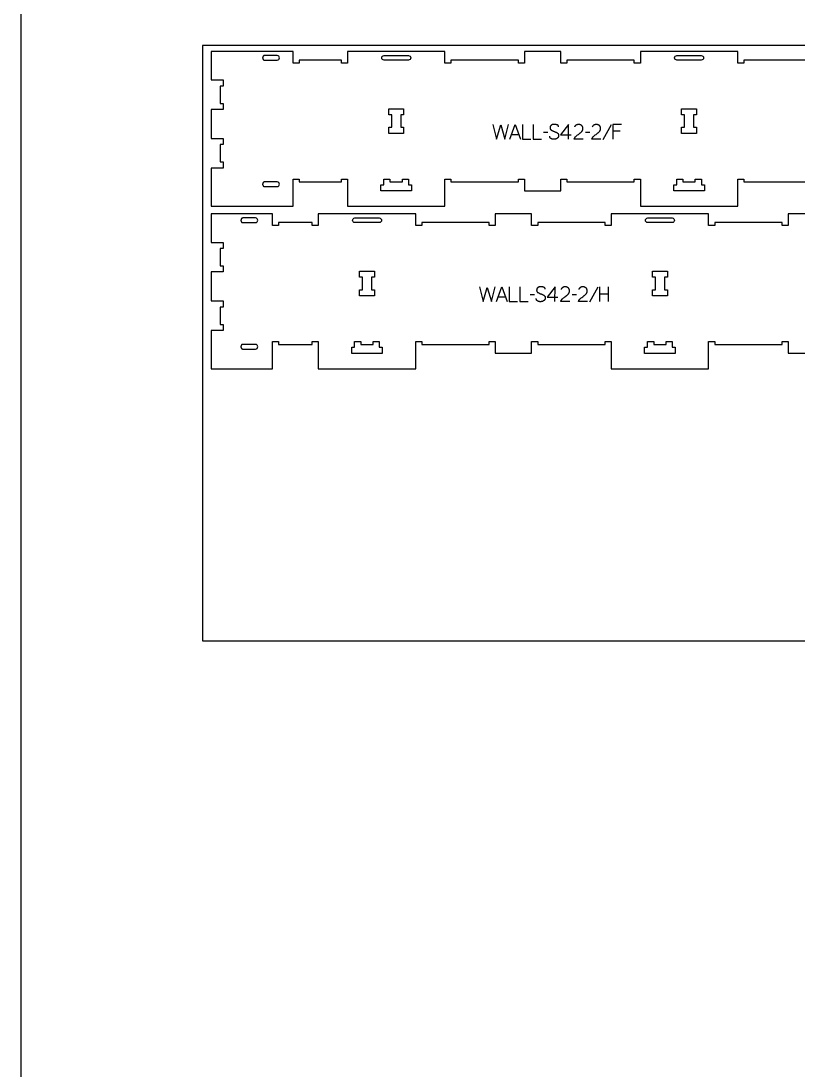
# Model space of a CAD drawing. Extents: x -17068 to -13885, y -19593 to -11999.
# Drawn here: x -17068 to -15477, y -17443 to -15293 of the extents above; entities that cross this region are included whole.
import ezdxf

# ---------------------------------------------------------------- set-up
doc = ezdxf.new("R2010")
doc.units = 0
for name, color, linetype in [('0_SHEET_SPRUCEPLY_2440X122', 1, 'CONTINUOUS'), ('1_ANYTOOL_1MMDEEP_LABELS_S', 2, 'CONTINUOUS'), ('3_ANYTOOL_CUTTHROUGH_INSID', 4, 'CONTINUOUS'), ('4_ANYTOOL_CUTTHROUGH_OUTSI', 5, 'CONTINUOUS'), ('DONOTCUT', 18, 'CONTINUOUS')]:
    doc.layers.add(name, color=color, linetype=linetype)

msp = doc.modelspace()

# ---------------------------------------------------------------- linework, layer by layer
at = {"layer": '0_SHEET_SPRUCEPLY_2440X122'}
msp.add_lwpolyline([(-16696.5, -15343.3), (-16696.5, -16563.3), (-14256.5, -16563.3), (-14256.5, -15343.3)], close=True, dxfattribs=at)
at = {"layer": '1_ANYTOOL_1MMDEEP_LABELS_S'}
for points in [[(-16101.7, -15505.4), (-16094, -15535.4), (-16085.5, -15506.3), (-16077, -15535.4), (-16069.5, -15505.4)], [(-16067, -15535.4), (-16056.1, -15505.4), (-16045, -15535.4)], [(-16040.7, -15505.4), (-16040.7, -15535.4), (-16023.6, -15535.4)], [(-16018.9, -15505.4), (-16018.9, -15535.4), (-16001.8, -15535.4)], [(-15966.9, -15510), (-15966.9, -15509.8), (-15966.9, -15509.7), (-15967, -15509.6), (-15967, -15509.6), (-15967, -15509.5), (-15967, -15509.4), (-15967, -15509.3), (-15967, -15509.2), (-15967, -15509.1), (-15967, -15509), (-15967.1, -15509), (-15967.1, -15508.9), (-15967.1, -15508.8), (-15967.1, -15508.7), (-15967.1, -15508.6), (-15967.2, -15508.6), (-15967.2, -15508.5), (-15967.2, -15508.4), (-15967.3, -15508.3), (-15967.3, -15508.2), (-15967.3, -15508.2), (-15967.4, -15508.1), (-15967.4, -15508), (-15967.4, -15508), (-15967.5, -15507.9), (-15967.5, -15507.8), (-15967.6, -15507.8), (-15967.6, -15507.7), (-15967.7, -15507.6), (-15967.7, -15507.6), (-15967.8, -15507.5), (-15967.8, -15507.4), (-15967.9, -15507.4), (-15967.9, -15507.3), (-15968, -15507.3), (-15968, -15507.2), (-15968.1, -15507.1), (-15968.2, -15507.1), (-15968.2, -15507), (-15968.3, -15507), (-15968.3, -15506.9), (-15968.4, -15506.9), (-15968.5, -15506.8), (-15968.6, -15506.8), (-15968.6, -15506.7), (-15968.7, -15506.7), (-15968.8, -15506.6), (-15968.9, -15506.6), (-15968.9, -15506.5), (-15969, -15506.5), (-15969.1, -15506.5), (-15969.3, -15506.4), (-15969.4, -15506.3), (-15969.6, -15506.2), (-15969.8, -15506.2), (-15970, -15506.1), (-15970.2, -15506), (-15971, -15505.8), (-15971.8, -15505.6), (-15972.6, -15505.5), (-15973.4, -15505.3), (-15973.8, -15505.3), (-15974.1, -15505.2), (-15974.5, -15505.2), (-15974.9, -15505.2), (-15975.2, -15505.1), (-15975.6, -15505.1), (-15976, -15505.1), (-15976.3, -15505.1), (-15976.5, -15505.1), (-15976.7, -15505.1), (-15976.9, -15505.1), (-15977.1, -15505.1), (-15977.3, -15505.1), (-15977.5, -15505.2), (-15977.7, -15505.2), (-15977.8, -15505.2), (-15978, -15505.2), (-15978.2, -15505.3), (-15978.4, -15505.3), (-15978.6, -15505.3), (-15978.8, -15505.4), (-15978.9, -15505.4), (-15979.1, -15505.5), (-15979.3, -15505.5), (-15979.5, -15505.6), (-15979.6, -15505.7), (-15979.8, -15505.7), (-15980, -15505.8), (-15980.2, -15505.9), (-15980.3, -15506), (-15980.5, -15506), (-15980.7, -15506.1), (-15980.8, -15506.2), (-15981, -15506.3), (-15981.1, -15506.4), (-15981.3, -15506.5), (-15981.5, -15506.6), (-15981.6, -15506.7), (-15981.8, -15506.8), (-15981.9, -15506.9), (-15982.1, -15507), (-15982.2, -15507.1), (-15982.4, -15507.3), (-15982.5, -15507.4), (-15982.7, -15507.5), (-15982.8, -15507.7), (-15982.9, -15507.8), (-15983, -15507.9), (-15983.1, -15508.1), (-15983.2, -15508.2), (-15983.4, -15508.4), (-15983.5, -15508.5), (-15983.5, -15508.7), (-15983.6, -15508.8), (-15983.7, -15509), (-15983.8, -15509.1), (-15983.9, -15509.3), (-15983.9, -15509.5), (-15984, -15509.6), (-15984.1, -15509.8), (-15984.1, -15510), (-15984.2, -15510.2), (-15984.2, -15510.3), (-15984.3, -15510.5), (-15984.3, -15510.7), (-15984.3, -15510.9), (-15984.4, -15511.1), (-15984.4, -15511.3), (-15984.4, -15511.5), (-15984.4, -15511.7), (-15984.4, -15511.9), (-15984.4, -15512.1), (-15984.4, -15512.3), (-15984.4, -15512.5), (-15984.4, -15512.8), (-15984.4, -15513), (-15984.4, -15513.2), (-15984.3, -15513.4), (-15984.3, -15513.5), (-15984.2, -15513.7), (-15984.2, -15513.9), (-15984.1, -15514.1), (-15984.1, -15514.3), (-15984, -15514.5), (-15984, -15514.5), (-15984, -15514.6), (-15983.9, -15514.7), (-15983.9, -15514.8), (-15983.8, -15514.9), (-15983.8, -15515), (-15983.8, -15515), (-15983.7, -15515.1), (-15983.7, -15515.2), (-15983.6, -15515.3), (-15983.6, -15515.4), (-15983.5, -15515.4), (-15983.5, -15515.5), (-15983.4, -15515.6), (-15983.4, -15515.7), (-15983.3, -15515.7), (-15983.3, -15515.8), (-15983.2, -15515.9), (-15983.1, -15515.9), (-15983.1, -15516), (-15983, -15516.1), (-15983, -15516.1), (-15982.9, -15516.2), (-15982.8, -15516.3), (-15982.7, -15516.4), (-15982.6, -15516.5), (-15982.4, -15516.6), (-15982.3, -15516.8), (-15982.1, -15516.9), (-15981.9, -15517), (-15981.8, -15517.1), (-15981.6, -15517.2), (-15980.9, -15517.6), (-15980.1, -15517.9), (-15979.4, -15518.3), (-15978.6, -15518.7), (-15977.9, -15519), (-15977.1, -15519.4), (-15976.3, -15519.7), (-15975.4, -15520), (-15974.6, -15520.3), (-15973.8, -15520.6), (-15973, -15521), (-15972.2, -15521.3), (-15971.5, -15521.7), (-15970.8, -15522.1), (-15970.1, -15522.5), (-15969.4, -15522.9), (-15969.2, -15523), (-15969.1, -15523.1), (-15968.9, -15523.3), (-15968.8, -15523.3), (-15968.8, -15523.4), (-15968.7, -15523.4), (-15968.6, -15523.5), (-15968.5, -15523.6), (-15968.5, -15523.6), (-15968.4, -15523.7), (-15968.3, -15523.8), (-15968.3, -15523.8), (-15968.2, -15523.9), (-15968.2, -15524), (-15968.1, -15524), (-15968, -15524.1), (-15968, -15524.2), (-15967.9, -15524.3), (-15967.9, -15524.3), (-15967.8, -15524.4), (-15967.8, -15524.5), (-15967.7, -15524.6), (-15967.7, -15524.6), (-15967.6, -15524.7), (-15967.6, -15524.8), (-15967.5, -15524.9), (-15967.5, -15525), (-15967.5, -15525.1), (-15967.4, -15525.1), (-15967.4, -15525.2), (-15967.4, -15525.3), (-15967.3, -15525.4), (-15967.3, -15525.5), (-15967.3, -15525.6), (-15967.2, -15525.7), (-15967.2, -15525.8), (-15967.2, -15525.9), (-15967.1, -15526), (-15967.1, -15526.2), (-15967, -15526.4), (-15967, -15526.6), (-15967, -15526.8), (-15967, -15527), (-15967, -15527.2), (-15967, -15527.5), (-15967, -15527.7), (-15967, -15527.9), (-15967, -15528.1), (-15967, -15528.4), (-15967, -15528.6), (-15967, -15528.8), (-15967.1, -15529), (-15967.1, -15529.3), (-15967.1, -15529.5), (-15967.2, -15529.7), (-15967.2, -15529.9), (-15967.3, -15530.1), (-15967.4, -15530.3), (-15967.4, -15530.5), (-15967.5, -15530.7), (-15967.6, -15530.9), (-15967.6, -15531.1), (-15967.7, -15531.3), (-15967.8, -15531.4), (-15967.9, -15531.6), (-15968, -15531.8), (-15968.1, -15532), (-15968.2, -15532.1), (-15968.4, -15532.3), (-15968.5, -15532.4), (-15968.6, -15532.6), (-15968.7, -15532.7), (-15968.9, -15532.9), (-15969, -15533), (-15969.2, -15533.2), (-15969.3, -15533.3), (-15969.5, -15533.4), (-15969.6, -15533.6), (-15969.8, -15533.7), (-15970, -15533.8), (-15970.2, -15533.9), (-15970.5, -15534.1), (-15970.9, -15534.3), (-15971.2, -15534.5), (-15971.6, -15534.7), (-15972, -15534.9), (-15972.4, -15535), (-15972.6, -15535.1), (-15972.8, -15535.2), (-15972.9, -15535.2), (-15973.1, -15535.3), (-15973.3, -15535.3), (-15973.5, -15535.4), (-15973.7, -15535.4), (-15973.9, -15535.5), (-15974.1, -15535.5), (-15974.3, -15535.6), (-15974.5, -15535.6), (-15974.7, -15535.6), (-15974.9, -15535.7), (-15975.1, -15535.7), (-15975.5, -15535.7), (-15975.9, -15535.8), (-15976.3, -15535.8), (-15976.8, -15535.8), (-15977.2, -15535.8), (-15977.6, -15535.7), (-15978, -15535.7), (-15978.4, -15535.6), (-15978.8, -15535.6), (-15979.1, -15535.5), (-15979.5, -15535.4), (-15979.9, -15535.3), (-15980.3, -15535.2), (-15980.6, -15535.1), (-15981, -15534.9), (-15981.4, -15534.8), (-15981.7, -15534.6), (-15982.1, -15534.4), (-15982.4, -15534.2), (-15982.6, -15534.1), (-15982.7, -15534), (-15982.9, -15533.9), (-15983.1, -15533.8), (-15983.2, -15533.7), (-15983.3, -15533.6), (-15983.5, -15533.5), (-15983.6, -15533.3), (-15983.7, -15533.2), (-15983.9, -15533.1), (-15984, -15533), (-15984.1, -15532.8), (-15984.1, -15532.8), (-15984.2, -15532.7), (-15984.2, -15532.6), (-15984.3, -15532.6), (-15984.3, -15532.5), (-15984.4, -15532.4), (-15984.4, -15532.3), (-15984.5, -15532.3), (-15984.5, -15532.2), (-15984.5, -15532.1), (-15984.6, -15532.1), (-15984.6, -15532), (-15984.7, -15531.9), (-15984.7, -15531.8), (-15984.7, -15531.7), (-15984.8, -15531.7), (-15984.8, -15531.6), (-15984.8, -15531.5), (-15984.9, -15531.4), (-15984.9, -15531.3), (-15984.9, -15531.2), (-15985, -15531), (-15985, -15530.8), (-15985.1, -15530.7), (-15985.1, -15530.5), (-15985.1, -15530.3), (-15985.1, -15530.1), (-15985.1, -15529.9), (-15985.1, -15529.8), (-15985.2, -15529.6)], [(-15946.9, -15535.4), (-15946.9, -15505.4), (-15962.9, -15526.8)], [(-15916.7, -15535.4), (-15935, -15535.3), (-15934.9, -15534.9), (-15934.8, -15534.7), (-15934.7, -15534.4), (-15934.6, -15534.2), (-15934.5, -15534), (-15934.4, -15533.8), (-15934.3, -15533.6), (-15934.2, -15533.4), (-15934.1, -15533.2), (-15934, -15533), (-15933.9, -15532.8), (-15933.8, -15532.6), (-15933.7, -15532.4), (-15933.6, -15532.2), (-15933.4, -15532), (-15933.3, -15531.8), (-15933.2, -15531.6), (-15933, -15531.4), (-15932.9, -15531.2), (-15932.8, -15531), (-15932.6, -15530.9), (-15932.5, -15530.7), (-15932.3, -15530.5), (-15932.2, -15530.3), (-15932, -15530.2), (-15931.8, -15530), (-15931.7, -15529.8), (-15931.5, -15529.7), (-15931.3, -15529.5), (-15931, -15529.2), (-15929.5, -15528), (-15928, -15526.8), (-15926.5, -15525.6), (-15925, -15524.5), (-15924.2, -15523.9), (-15923.5, -15523.4), (-15922.8, -15522.8), (-15922.1, -15522.2), (-15921.4, -15521.6), (-15920.8, -15521), (-15920.1, -15520.4), (-15919.5, -15519.8), (-15919.4, -15519.6), (-15919.3, -15519.5), (-15919.1, -15519.3), (-15919, -15519.2), (-15918.9, -15519), (-15918.7, -15518.8), (-15918.6, -15518.6), (-15918.5, -15518.5), (-15918.4, -15518.3), (-15918.3, -15518.1), (-15918.2, -15517.9), (-15918.1, -15517.8), (-15918, -15517.6), (-15917.9, -15517.4), (-15917.8, -15517.2), (-15917.8, -15517), (-15917.7, -15516.8), (-15917.6, -15516.6), (-15917.6, -15516.4), (-15917.5, -15516.2), (-15917.5, -15516), (-15917.4, -15515.8), (-15917.4, -15515.6), (-15917.3, -15515.4), (-15917.3, -15515.2), (-15917.3, -15515), (-15917.2, -15514.8), (-15917.2, -15514.6), (-15917.2, -15514.3), (-15917.2, -15514.1), (-15917.2, -15513.9), (-15917.2, -15513.7), (-15917.2, -15513.4), (-15917.2, -15513.2), (-15917.2, -15512.9), (-15917.2, -15512.7), (-15917.2, -15512.5), (-15917.3, -15512.2), (-15917.3, -15512), (-15917.3, -15511.8), (-15917.4, -15511.5), (-15917.4, -15511.3), (-15917.5, -15511.1), (-15917.5, -15510.9), (-15917.6, -15510.7), (-15917.7, -15510.5), (-15917.7, -15510.3), (-15917.8, -15510.1), (-15917.9, -15509.9), (-15918, -15509.7), (-15918.1, -15509.6), (-15918.2, -15509.4), (-15918.3, -15509.2), (-15918.4, -15509), (-15918.5, -15508.9), (-15918.6, -15508.7), (-15918.7, -15508.5), (-15918.8, -15508.4), (-15919, -15508.2), (-15919.1, -15508.1), (-15919.3, -15507.9), (-15919.4, -15507.8), (-15919.6, -15507.7), (-15919.7, -15507.5), (-15919.9, -15507.4), (-15920, -15507.3), (-15920.2, -15507.2), (-15920.4, -15507), (-15920.5, -15506.9), (-15920.7, -15506.8), (-15920.9, -15506.7), (-15921.1, -15506.6), (-15921.2, -15506.5), (-15921.4, -15506.4), (-15921.6, -15506.3), (-15921.8, -15506.3), (-15922, -15506.2), (-15922.2, -15506.1), (-15922.4, -15506), (-15922.6, -15506), (-15922.8, -15505.9), (-15923, -15505.8), (-15923.2, -15505.8), (-15923.4, -15505.7), (-15923.6, -15505.7), (-15923.8, -15505.6), (-15924, -15505.6), (-15924.2, -15505.6), (-15924.5, -15505.5), (-15924.7, -15505.5), (-15924.9, -15505.5), (-15925.2, -15505.5), (-15925.4, -15505.5), (-15925.6, -15505.4), (-15926.1, -15505.4), (-15926.5, -15505.4), (-15926.8, -15505.5), (-15927.2, -15505.5), (-15927.5, -15505.5), (-15927.9, -15505.6), (-15928.2, -15505.6), (-15928.5, -15505.7), (-15928.8, -15505.8), (-15929.2, -15505.8), (-15929.3, -15505.9), (-15929.5, -15505.9), (-15929.6, -15506), (-15929.8, -15506), (-15929.9, -15506.1), (-15930.1, -15506.2), (-15930.2, -15506.2), (-15930.3, -15506.3), (-15930.5, -15506.3), (-15930.6, -15506.4), (-15930.8, -15506.5), (-15930.9, -15506.6), (-15931, -15506.6), (-15931.2, -15506.7), (-15931.3, -15506.8), (-15931.4, -15506.9), (-15931.6, -15507), (-15931.7, -15507), (-15931.8, -15507.1), (-15931.9, -15507.2), (-15932.1, -15507.3), (-15932.2, -15507.4), (-15932.3, -15507.5), (-15932.4, -15507.6), (-15932.5, -15507.7), (-15932.6, -15507.8), (-15932.8, -15508), (-15932.9, -15508.1), (-15933, -15508.2), (-15933.1, -15508.3), (-15933.2, -15508.4), (-15933.3, -15508.5), (-15933.5, -15508.8), (-15933.7, -15509.1), (-15933.9, -15509.3), (-15934.1, -15509.6), (-15934.2, -15509.9), (-15934.4, -15510.2), (-15934.6, -15510.5)], [(-15880.4, -15535.4), (-15898.7, -15535.3), (-15898.6, -15534.9), (-15898.5, -15534.7), (-15898.4, -15534.4), (-15898.3, -15534.2), (-15898.2, -15534), (-15898.1, -15533.8), (-15898, -15533.6), (-15897.9, -15533.4), (-15897.8, -15533.2), (-15897.7, -15533), (-15897.6, -15532.8), (-15897.5, -15532.6), (-15897.4, -15532.4), (-15897.3, -15532.2), (-15897.1, -15532), (-15897, -15531.8), (-15896.9, -15531.6), (-15896.7, -15531.4), (-15896.6, -15531.2), (-15896.5, -15531), (-15896.3, -15530.9), (-15896.2, -15530.7), (-15896, -15530.5), (-15895.9, -15530.3), (-15895.7, -15530.2), (-15895.5, -15530), (-15895.4, -15529.8), (-15895.2, -15529.7), (-15895, -15529.5), (-15894.7, -15529.2), (-15893.2, -15528), (-15891.7, -15526.8), (-15890.2, -15525.6), (-15888.7, -15524.5), (-15887.9, -15523.9), (-15887.2, -15523.4), (-15886.5, -15522.8), (-15885.8, -15522.2), (-15885.1, -15521.6), (-15884.5, -15521), (-15883.8, -15520.4), (-15883.2, -15519.8), (-15883.1, -15519.6), (-15883, -15519.5), (-15882.8, -15519.3), (-15882.7, -15519.2), (-15882.6, -15519), (-15882.4, -15518.8), (-15882.3, -15518.6), (-15882.2, -15518.5), (-15882.1, -15518.3), (-15882, -15518.1), (-15881.9, -15517.9), (-15881.8, -15517.8), (-15881.7, -15517.6), (-15881.6, -15517.4), (-15881.5, -15517.2), (-15881.5, -15517), (-15881.4, -15516.8), (-15881.3, -15516.6), (-15881.3, -15516.4), (-15881.2, -15516.2), (-15881.2, -15516), (-15881.1, -15515.8), (-15881.1, -15515.6), (-15881, -15515.4), (-15881, -15515.2), (-15881, -15515), (-15880.9, -15514.8), (-15880.9, -15514.6), (-15880.9, -15514.3), (-15880.9, -15514.1), (-15880.9, -15513.9), (-15880.9, -15513.7), (-15880.9, -15513.4), (-15880.9, -15513.2), (-15880.9, -15512.9), (-15880.9, -15512.7), (-15880.9, -15512.5), (-15881, -15512.2), (-15881, -15512), (-15881, -15511.8), (-15881.1, -15511.5), (-15881.1, -15511.3), (-15881.2, -15511.1), (-15881.2, -15510.9), (-15881.3, -15510.7), (-15881.4, -15510.5), (-15881.4, -15510.3), (-15881.5, -15510.1), (-15881.6, -15509.9), (-15881.7, -15509.7), (-15881.8, -15509.6), (-15881.9, -15509.4), (-15882, -15509.2), (-15882.1, -15509), (-15882.2, -15508.9), (-15882.3, -15508.7), (-15882.4, -15508.5), (-15882.5, -15508.4), (-15882.7, -15508.2), (-15882.8, -15508.1), (-15883, -15507.9), (-15883.1, -15507.8), (-15883.3, -15507.7), (-15883.4, -15507.5), (-15883.6, -15507.4), (-15883.7, -15507.3), (-15883.9, -15507.2), (-15884.1, -15507), (-15884.2, -15506.9), (-15884.4, -15506.8), (-15884.6, -15506.7), (-15884.8, -15506.6), (-15884.9, -15506.5), (-15885.1, -15506.4), (-15885.3, -15506.3), (-15885.5, -15506.3), (-15885.7, -15506.2), (-15885.9, -15506.1), (-15886.1, -15506), (-15886.3, -15506), (-15886.5, -15505.9), (-15886.7, -15505.8), (-15886.9, -15505.8), (-15887.1, -15505.7), (-15887.3, -15505.7), (-15887.5, -15505.6), (-15887.7, -15505.6), (-15887.9, -15505.6), (-15888.2, -15505.5), (-15888.4, -15505.5), (-15888.6, -15505.5), (-15888.9, -15505.5), (-15889.1, -15505.5), (-15889.3, -15505.4), (-15889.8, -15505.4), (-15890.2, -15505.4), (-15890.5, -15505.5), (-15890.9, -15505.5), (-15891.2, -15505.5), (-15891.6, -15505.6), (-15891.9, -15505.6), (-15892.2, -15505.7), (-15892.5, -15505.8), (-15892.9, -15505.8), (-15893, -15505.9), (-15893.2, -15505.9), (-15893.3, -15506), (-15893.5, -15506), (-15893.6, -15506.1), (-15893.8, -15506.2), (-15893.9, -15506.2), (-15894, -15506.3), (-15894.2, -15506.3), (-15894.3, -15506.4), (-15894.5, -15506.5), (-15894.6, -15506.6), (-15894.7, -15506.6), (-15894.9, -15506.7), (-15895, -15506.8), (-15895.1, -15506.9), (-15895.3, -15507), (-15895.4, -15507), (-15895.5, -15507.1), (-15895.6, -15507.2), (-15895.8, -15507.3), (-15895.9, -15507.4), (-15896, -15507.5), (-15896.1, -15507.6), (-15896.2, -15507.7), (-15896.3, -15507.8), (-15896.5, -15508), (-15896.6, -15508.1), (-15896.7, -15508.2), (-15896.8, -15508.3), (-15896.9, -15508.4), (-15897, -15508.5), (-15897.2, -15508.8), (-15897.4, -15509.1), (-15897.6, -15509.3), (-15897.8, -15509.6), (-15897.9, -15509.9), (-15898.1, -15510.2), (-15898.3, -15510.5)], [(-15859.2, -15505.9), (-15876.4, -15536.7)], [(-15837.9, -15505.4), (-15855.6, -15505.4), (-15855.6, -15535.4)], [(-15841.1, -15519.4), (-15855.6, -15519.4)], [(-16063.5, -15525.9), (-16048.6, -15525.9)], [(-15989.2, -15521.5), (-15998, -15521.6)], [(-15962.9, -15526.8), (-15941.1, -15526.8)], [(-15903, -15521.5), (-15911.8, -15521.6)], [(-16129.1, -15838.2), (-16121.4, -15868.2), (-16113, -15839.1), (-16104.5, -15868.2), (-16097, -15838.2)], [(-16094.4, -15868.2), (-16083.5, -15838.2), (-16072.5, -15868.2)], [(-16068.2, -15838.2), (-16068.2, -15868.2), (-16051.1, -15868.2)], [(-16046.4, -15838.2), (-16046.4, -15868.2), (-16029.3, -15868.2)], [(-15994.4, -15842.8), (-15994.4, -15842.6), (-15994.4, -15842.5), (-15994.4, -15842.4), (-15994.4, -15842.3), (-15994.4, -15842.2), (-15994.4, -15842.1), (-15994.4, -15842.1), (-15994.5, -15842), (-15994.5, -15841.9), (-15994.5, -15841.8), (-15994.5, -15841.7), (-15994.5, -15841.6), (-15994.5, -15841.6), (-15994.6, -15841.5), (-15994.6, -15841.4), (-15994.6, -15841.3), (-15994.6, -15841.2), (-15994.7, -15841.2), (-15994.7, -15841.1), (-15994.7, -15841), (-15994.8, -15840.9), (-15994.8, -15840.9), (-15994.8, -15840.8), (-15994.9, -15840.7), (-15994.9, -15840.7), (-15995, -15840.6), (-15995, -15840.5), (-15995.1, -15840.5), (-15995.1, -15840.4), (-15995.2, -15840.3), (-15995.2, -15840.3), (-15995.3, -15840.2), (-15995.3, -15840.1), (-15995.4, -15840.1), (-15995.4, -15840), (-15995.5, -15840), (-15995.5, -15839.9), (-15995.6, -15839.9), (-15995.7, -15839.8), (-15995.7, -15839.7), (-15995.8, -15839.7), (-15995.9, -15839.6), (-15995.9, -15839.6), (-15996, -15839.5), (-15996.1, -15839.5), (-15996.2, -15839.4), (-15996.2, -15839.4), (-15996.3, -15839.4), (-15996.4, -15839.3), (-15996.5, -15839.3), (-15996.6, -15839.2), (-15996.7, -15839.1), (-15996.9, -15839.1), (-15997.1, -15839), (-15997.3, -15838.9), (-15997.5, -15838.9), (-15997.7, -15838.8), (-15998.5, -15838.6), (-15999.3, -15838.4), (-16000.1, -15838.2), (-16000.8, -15838.1), (-16001.2, -15838), (-16001.6, -15838), (-16002, -15837.9), (-16002.3, -15837.9), (-16002.7, -15837.9), (-16003.1, -15837.9), (-16003.4, -15837.9), (-16003.8, -15837.9), (-16004, -15837.9), (-16004.2, -15837.9), (-16004.4, -15837.9), (-16004.5, -15837.9), (-16004.7, -15837.9), (-16004.9, -15837.9), (-16005.1, -15837.9), (-16005.3, -15838), (-16005.5, -15838), (-16005.7, -15838), (-16005.8, -15838.1), (-16006, -15838.1), (-16006.2, -15838.2), (-16006.4, -15838.2), (-16006.6, -15838.3), (-16006.7, -15838.3), (-16006.9, -15838.4), (-16007.1, -15838.4), (-16007.3, -15838.5), (-16007.4, -15838.6), (-16007.6, -15838.6), (-16007.8, -15838.7), (-16007.9, -15838.8), (-16008.1, -15838.9), (-16008.3, -15839), (-16008.4, -15839.1), (-16008.6, -15839.2), (-16008.8, -15839.2), (-16008.9, -15839.3), (-16009.1, -15839.5), (-16009.2, -15839.6), (-16009.4, -15839.7), (-16009.5, -15839.8), (-16009.7, -15839.9), (-16009.8, -15840), (-16010, -15840.2), (-16010.1, -15840.3), (-16010.2, -15840.4), (-16010.4, -15840.5), (-16010.5, -15840.7), (-16010.6, -15840.8), (-16010.7, -15841), (-16010.8, -15841.1), (-16010.9, -15841.3), (-16011, -15841.4), (-16011.1, -15841.6), (-16011.2, -15841.7), (-16011.3, -15841.9), (-16011.3, -15842.1), (-16011.4, -15842.2), (-16011.5, -15842.4), (-16011.5, -15842.6), (-16011.6, -15842.7), (-16011.6, -15842.9), (-16011.7, -15843.1), (-16011.7, -15843.3), (-16011.8, -15843.5), (-16011.8, -15843.7), (-16011.8, -15843.9), (-16011.8, -15844.1), (-16011.9, -15844.3), (-16011.9, -15844.5), (-16011.9, -15844.7), (-16011.9, -15844.9), (-16011.9, -15845.1), (-16011.9, -15845.3), (-16011.8, -15845.5), (-16011.8, -15845.7), (-16011.8, -15845.9), (-16011.8, -15846.1), (-16011.7, -15846.3), (-16011.7, -15846.5), (-16011.7, -15846.7), (-16011.6, -15846.9), (-16011.5, -15847), (-16011.5, -15847.2), (-16011.4, -15847.3), (-16011.4, -15847.4), (-16011.4, -15847.5), (-16011.3, -15847.6), (-16011.3, -15847.6), (-16011.3, -15847.7), (-16011.2, -15847.8), (-16011.2, -15847.9), (-16011.1, -15848), (-16011.1, -15848), (-16011, -15848.1), (-16011, -15848.2), (-16010.9, -15848.3), (-16010.9, -15848.3), (-16010.8, -15848.4), (-16010.8, -15848.5), (-16010.7, -15848.6), (-16010.7, -15848.6), (-16010.6, -15848.7), (-16010.5, -15848.8), (-16010.5, -15848.8), (-16010.4, -15848.9), (-16010.3, -15849), (-16010.3, -15849), (-16010.1, -15849.2), (-16010, -15849.3), (-16009.9, -15849.4), (-16009.7, -15849.5), (-16009.6, -15849.6), (-16009.4, -15849.7), (-16009.2, -15849.8), (-16009, -15849.9), (-16008.3, -15850.3), (-16007.6, -15850.7), (-16006.9, -15851.1), (-16006.1, -15851.4), (-16005.3, -15851.8), (-16004.5, -15852.1), (-16003.7, -15852.4), (-16002.9, -15852.7), (-16002, -15853.1), (-16001.2, -15853.4), (-16000.5, -15853.7), (-15999.7, -15854.1), (-15998.9, -15854.5), (-15998.2, -15854.9), (-15997.5, -15855.3), (-15996.8, -15855.7), (-15996.7, -15855.8), (-15996.5, -15855.9), (-15996.4, -15856), (-15996.3, -15856.1), (-15996.2, -15856.1), (-15996.1, -15856.2), (-15996.1, -15856.3), (-15996, -15856.3), (-15995.9, -15856.4), (-15995.9, -15856.5), (-15995.8, -15856.5), (-15995.7, -15856.6), (-15995.7, -15856.7), (-15995.6, -15856.7), (-15995.5, -15856.8), (-15995.5, -15856.9), (-15995.4, -15857), (-15995.4, -15857), (-15995.3, -15857.1), (-15995.3, -15857.2), (-15995.2, -15857.3), (-15995.2, -15857.3), (-15995.1, -15857.4), (-15995.1, -15857.5), (-15995, -15857.6), (-15995, -15857.6), (-15995, -15857.7), (-15994.9, -15857.8), (-15994.9, -15857.9), (-15994.8, -15858), (-15994.8, -15858.1), (-15994.8, -15858.2), (-15994.7, -15858.2), (-15994.7, -15858.3), (-15994.7, -15858.4), (-15994.7, -15858.5), (-15994.6, -15858.6), (-15994.6, -15858.8), (-15994.5, -15859), (-15994.5, -15859.2), (-15994.5, -15859.4), (-15994.4, -15859.6), (-15994.4, -15859.8), (-15994.4, -15860), (-15994.4, -15860.2), (-15994.4, -15860.4), (-15994.4, -15860.7), (-15994.4, -15860.9), (-15994.4, -15861.1), (-15994.5, -15861.4), (-15994.5, -15861.6), (-15994.5, -15861.8), (-15994.5, -15862), (-15994.6, -15862.2), (-15994.6, -15862.5), (-15994.7, -15862.7), (-15994.7, -15862.9), (-15994.8, -15863.1), (-15994.9, -15863.3), (-15994.9, -15863.5), (-15995, -15863.7), (-15995.1, -15863.8), (-15995.2, -15864), (-15995.3, -15864.2), (-15995.4, -15864.4), (-15995.5, -15864.5), (-15995.6, -15864.7), (-15995.7, -15864.9), (-15995.8, -15865), (-15995.9, -15865.2), (-15996.1, -15865.4), (-15996.2, -15865.5), (-15996.3, -15865.6), (-15996.5, -15865.8), (-15996.6, -15865.9), (-15996.8, -15866.1), (-15996.9, -15866.2), (-15997.1, -15866.3), (-15997.3, -15866.4), (-15997.4, -15866.6), (-15997.6, -15866.7), (-15998, -15866.9), (-15998.3, -15867.1), (-15998.7, -15867.3), (-15999.1, -15867.5), (-15999.4, -15867.6), (-15999.8, -15867.8), (-16000, -15867.9), (-16000.2, -15867.9), (-16000.4, -15868), (-16000.6, -15868.1), (-16000.8, -15868.1), (-16001, -15868.2), (-16001.2, -15868.2), (-16001.4, -15868.3), (-16001.6, -15868.3), (-16001.8, -15868.3), (-16002, -15868.4), (-16002.2, -15868.4), (-16002.4, -15868.4), (-16002.6, -15868.5), (-16003, -15868.5), (-16003.4, -15868.5), (-16003.8, -15868.5), (-16004.2, -15868.5), (-16004.6, -15868.5), (-16005, -15868.5), (-16005.4, -15868.5), (-16005.8, -15868.4), (-16006.2, -15868.3), (-16006.6, -15868.3), (-16007, -15868.2), (-16007.3, -15868.1), (-16007.7, -15868), (-16008.1, -15867.8), (-16008.5, -15867.7), (-16008.8, -15867.5), (-16009.2, -15867.4), (-16009.5, -15867.2), (-16009.9, -15867), (-16010, -15866.9), (-16010.2, -15866.8), (-16010.4, -15866.7), (-16010.5, -15866.6), (-16010.7, -15866.5), (-16010.8, -15866.3), (-16010.9, -15866.2), (-16011.1, -15866.1), (-16011.2, -15866), (-16011.3, -15865.9), (-16011.4, -15865.7), (-16011.5, -15865.6), (-16011.6, -15865.5), (-16011.6, -15865.5), (-16011.7, -15865.4), (-16011.7, -15865.3), (-16011.8, -15865.3), (-16011.8, -15865.2), (-16011.9, -15865.1), (-16011.9, -15865), (-16012, -15865), (-16012, -15864.9), (-16012, -15864.8), (-16012.1, -15864.7), (-16012.1, -15864.7), (-16012.2, -15864.6), (-16012.2, -15864.5), (-16012.2, -15864.4), (-16012.2, -15864.3), (-16012.3, -15864.3), (-16012.3, -15864.2), (-16012.3, -15864.1), (-16012.4, -15863.9), (-16012.4, -15863.8), (-16012.5, -15863.6), (-16012.5, -15863.4), (-16012.5, -15863.3), (-16012.6, -15863.1), (-16012.6, -15862.9), (-16012.6, -15862.7), (-16012.6, -15862.5), (-16012.6, -15862.3)], [(-15974.4, -15868.2), (-15974.3, -15838.2), (-15990.4, -15859.5)], [(-15944.2, -15868.2), (-15962.5, -15868.1), (-15962.3, -15867.7), (-15962.2, -15867.4), (-15962.2, -15867.2), (-15962.1, -15867), (-15962, -15866.8), (-15961.9, -15866.6), (-15961.8, -15866.3), (-15961.7, -15866.1), (-15961.6, -15865.9), (-15961.5, -15865.7), (-15961.4, -15865.5), (-15961.3, -15865.3), (-15961.1, -15865.1), (-15961, -15864.9), (-15960.9, -15864.7), (-15960.8, -15864.5), (-15960.6, -15864.4), (-15960.5, -15864.2), (-15960.4, -15864), (-15960.2, -15863.8), (-15960.1, -15863.6), (-15959.9, -15863.4), (-15959.8, -15863.3), (-15959.6, -15863.1), (-15959.4, -15862.9), (-15959.3, -15862.8), (-15959.1, -15862.6), (-15958.9, -15862.4), (-15958.8, -15862.3), (-15958.4, -15862), (-15956.9, -15860.7), (-15955.4, -15859.6), (-15953.9, -15858.4), (-15952.4, -15857.3), (-15951.7, -15856.7), (-15950.9, -15856.1), (-15950.2, -15855.6), (-15949.5, -15855), (-15948.9, -15854.4), (-15948.2, -15853.8), (-15947.6, -15853.2), (-15947, -15852.6), (-15946.8, -15852.4), (-15946.7, -15852.2), (-15946.6, -15852.1), (-15946.4, -15851.9), (-15946.3, -15851.7), (-15946.2, -15851.6), (-15946.1, -15851.4), (-15946, -15851.2), (-15945.8, -15851.1), (-15945.7, -15850.9), (-15945.6, -15850.7), (-15945.6, -15850.5), (-15945.5, -15850.3), (-15945.4, -15850.2), (-15945.3, -15850), (-15945.2, -15849.8), (-15945.1, -15849.6), (-15945.1, -15849.4), (-15945, -15849.2), (-15945, -15849), (-15944.9, -15848.8), (-15944.9, -15848.6), (-15944.8, -15848.4), (-15944.8, -15848.2), (-15944.7, -15848), (-15944.7, -15847.8), (-15944.7, -15847.5), (-15944.7, -15847.3), (-15944.7, -15847.1), (-15944.6, -15846.9), (-15944.6, -15846.7), (-15944.6, -15846.4), (-15944.6, -15846.2), (-15944.6, -15845.9), (-15944.7, -15845.7), (-15944.7, -15845.4), (-15944.7, -15845.2), (-15944.7, -15845), (-15944.8, -15844.8), (-15944.8, -15844.5), (-15944.8, -15844.3), (-15944.9, -15844.1), (-15944.9, -15843.9), (-15945, -15843.7), (-15945, -15843.5), (-15945.1, -15843.3), (-15945.2, -15843.1), (-15945.3, -15842.9), (-15945.3, -15842.7), (-15945.4, -15842.5), (-15945.5, -15842.3), (-15945.6, -15842.1), (-15945.7, -15842), (-15945.8, -15841.8), (-15945.9, -15841.6), (-15946.1, -15841.5), (-15946.2, -15841.3), (-15946.3, -15841.2), (-15946.4, -15841), (-15946.6, -15840.9), (-15946.7, -15840.7), (-15946.9, -15840.6), (-15947, -15840.4), (-15947.2, -15840.3), (-15947.3, -15840.2), (-15947.5, -15840), (-15947.6, -15839.9), (-15947.8, -15839.8), (-15948, -15839.7), (-15948.2, -15839.6), (-15948.3, -15839.5), (-15948.5, -15839.4), (-15948.7, -15839.3), (-15948.9, -15839.2), (-15949.1, -15839.1), (-15949.2, -15839), (-15949.4, -15838.9), (-15949.6, -15838.9), (-15949.8, -15838.8), (-15950, -15838.7), (-15950.2, -15838.7), (-15950.4, -15838.6), (-15950.6, -15838.5), (-15950.8, -15838.5), (-15951.1, -15838.4), (-15951.3, -15838.4), (-15951.5, -15838.4), (-15951.7, -15838.3), (-15951.9, -15838.3), (-15952.1, -15838.3), (-15952.4, -15838.2), (-15952.6, -15838.2), (-15952.8, -15838.2), (-15953.1, -15838.2), (-15953.5, -15838.2), (-15953.9, -15838.2), (-15954.3, -15838.2), (-15954.6, -15838.2), (-15955, -15838.3), (-15955.3, -15838.3), (-15955.6, -15838.4), (-15956, -15838.4), (-15956.3, -15838.5), (-15956.6, -15838.6), (-15956.8, -15838.6), (-15956.9, -15838.7), (-15957.1, -15838.7), (-15957.2, -15838.8), (-15957.4, -15838.9), (-15957.5, -15838.9), (-15957.7, -15839), (-15957.8, -15839), (-15957.9, -15839.1), (-15958.1, -15839.2), (-15958.2, -15839.2), (-15958.4, -15839.3), (-15958.5, -15839.4), (-15958.6, -15839.5), (-15958.8, -15839.6), (-15958.9, -15839.6), (-15959, -15839.7), (-15959.1, -15839.8), (-15959.3, -15839.9), (-15959.4, -15840), (-15959.5, -15840.1), (-15959.6, -15840.2), (-15959.8, -15840.3), (-15959.9, -15840.4), (-15960, -15840.5), (-15960.1, -15840.6), (-15960.2, -15840.7), (-15960.3, -15840.8), (-15960.4, -15840.9), (-15960.5, -15841.1), (-15960.6, -15841.2), (-15960.7, -15841.3), (-15960.9, -15841.6), (-15961.1, -15841.8), (-15961.3, -15842.1), (-15961.5, -15842.4), (-15961.7, -15842.7), (-15961.9, -15843), (-15962, -15843.3)], [(-15907.9, -15868.2), (-15926.2, -15868.1), (-15926, -15867.7), (-15925.9, -15867.4), (-15925.9, -15867.2), (-15925.8, -15867), (-15925.7, -15866.8), (-15925.6, -15866.6), (-15925.5, -15866.3), (-15925.4, -15866.1), (-15925.3, -15865.9), (-15925.2, -15865.7), (-15925.1, -15865.5), (-15925, -15865.3), (-15924.8, -15865.1), (-15924.7, -15864.9), (-15924.6, -15864.7), (-15924.5, -15864.5), (-15924.3, -15864.4), (-15924.2, -15864.2), (-15924.1, -15864), (-15923.9, -15863.8), (-15923.8, -15863.6), (-15923.6, -15863.4), (-15923.5, -15863.3), (-15923.3, -15863.1), (-15923.1, -15862.9), (-15923, -15862.8), (-15922.8, -15862.6), (-15922.6, -15862.4), (-15922.5, -15862.3), (-15922.1, -15862), (-15920.6, -15860.7), (-15919.1, -15859.6), (-15917.6, -15858.4), (-15916.1, -15857.3), (-15915.4, -15856.7), (-15914.6, -15856.1), (-15913.9, -15855.6), (-15913.2, -15855), (-15912.6, -15854.4), (-15911.9, -15853.8), (-15911.3, -15853.2), (-15910.7, -15852.6), (-15910.5, -15852.4), (-15910.4, -15852.2), (-15910.3, -15852.1), (-15910.1, -15851.9), (-15910, -15851.7), (-15909.9, -15851.6), (-15909.8, -15851.4), (-15909.7, -15851.2), (-15909.5, -15851.1), (-15909.4, -15850.9), (-15909.3, -15850.7), (-15909.3, -15850.5), (-15909.2, -15850.3), (-15909.1, -15850.2), (-15909, -15850), (-15908.9, -15849.8), (-15908.8, -15849.6), (-15908.8, -15849.4), (-15908.7, -15849.2), (-15908.7, -15849), (-15908.6, -15848.8), (-15908.6, -15848.6), (-15908.5, -15848.4), (-15908.5, -15848.2), (-15908.4, -15848), (-15908.4, -15847.8), (-15908.4, -15847.5), (-15908.4, -15847.3), (-15908.4, -15847.1), (-15908.3, -15846.9), (-15908.3, -15846.7), (-15908.3, -15846.4), (-15908.3, -15846.2), (-15908.3, -15845.9), (-15908.4, -15845.7), (-15908.4, -15845.4), (-15908.4, -15845.2), (-15908.4, -15845), (-15908.5, -15844.8), (-15908.5, -15844.5), (-15908.5, -15844.3), (-15908.6, -15844.1), (-15908.6, -15843.9), (-15908.7, -15843.7), (-15908.7, -15843.5), (-15908.8, -15843.3), (-15908.9, -15843.1), (-15909, -15842.9), (-15909, -15842.7), (-15909.1, -15842.5), (-15909.2, -15842.3), (-15909.3, -15842.1), (-15909.4, -15842), (-15909.5, -15841.8), (-15909.6, -15841.6), (-15909.8, -15841.5), (-15909.9, -15841.3), (-15910, -15841.2), (-15910.1, -15841), (-15910.3, -15840.9), (-15910.4, -15840.7), (-15910.6, -15840.6), (-15910.7, -15840.4), (-15910.9, -15840.3), (-15911, -15840.2), (-15911.2, -15840), (-15911.3, -15839.9), (-15911.5, -15839.8), (-15911.7, -15839.7), (-15911.9, -15839.6), (-15912, -15839.5), (-15912.2, -15839.4), (-15912.4, -15839.3), (-15912.6, -15839.2), (-15912.8, -15839.1), (-15912.9, -15839), (-15913.1, -15838.9), (-15913.3, -15838.9), (-15913.5, -15838.8), (-15913.7, -15838.7), (-15913.9, -15838.7), (-15914.1, -15838.6), (-15914.3, -15838.5), (-15914.5, -15838.5), (-15914.8, -15838.4), (-15915, -15838.4), (-15915.2, -15838.4), (-15915.4, -15838.3), (-15915.6, -15838.3), (-15915.8, -15838.3), (-15916.1, -15838.2), (-15916.3, -15838.2), (-15916.5, -15838.2), (-15916.8, -15838.2), (-15917.2, -15838.2), (-15917.6, -15838.2), (-15918, -15838.2), (-15918.3, -15838.2), (-15918.7, -15838.3), (-15919, -15838.3), (-15919.3, -15838.4), (-15919.7, -15838.4), (-15920, -15838.5), (-15920.3, -15838.6), (-15920.5, -15838.6), (-15920.6, -15838.7), (-15920.8, -15838.7), (-15920.9, -15838.8), (-15921.1, -15838.9), (-15921.2, -15838.9), (-15921.4, -15839), (-15921.5, -15839), (-15921.6, -15839.1), (-15921.8, -15839.2), (-15921.9, -15839.2), (-15922.1, -15839.3), (-15922.2, -15839.4), (-15922.3, -15839.5), (-15922.5, -15839.6), (-15922.6, -15839.6), (-15922.7, -15839.7), (-15922.8, -15839.8), (-15923, -15839.9), (-15923.1, -15840), (-15923.2, -15840.1), (-15923.3, -15840.2), (-15923.5, -15840.3), (-15923.6, -15840.4), (-15923.7, -15840.5), (-15923.8, -15840.6), (-15923.9, -15840.7), (-15924, -15840.8), (-15924.1, -15840.9), (-15924.2, -15841.1), (-15924.3, -15841.2), (-15924.4, -15841.3), (-15924.6, -15841.6), (-15924.8, -15841.8), (-15925, -15842.1), (-15925.2, -15842.4), (-15925.4, -15842.7), (-15925.6, -15843), (-15925.7, -15843.3)], [(-15886.6, -15838.7), (-15903.8, -15869.4)], [(-15883.2, -15838.2), (-15883.2, -15868.2)], [(-15864.9, -15868.2), (-15864.9, -15838.2)], [(-16090.9, -15858.6), (-16076, -15858.6)], [(-16016.6, -15854.3), (-16025.4, -15854.4)], [(-15990.4, -15859.5), (-15968.6, -15859.5)], [(-15930.4, -15854.3), (-15939.2, -15854.4)], [(-15864.9, -15852.9), (-15883.2, -15852.9)]]:
    msp.add_lwpolyline(points, dxfattribs=at)
at = {"layer": '3_ANYTOOL_CUTTHROUGH_INSID', "color": 4}
for points in [[(-16543.5, -15364.1), (-16569.2, -15364.1), (-16569.3, -15364.1), (-16569.4, -15364.1), (-16569.5, -15364.1), (-16569.6, -15364.1), (-16569.7, -15364.1), (-16569.8, -15364.1), (-16569.9, -15364.2), (-16570, -15364.2), (-16570.1, -15364.2), (-16570.2, -15364.2), (-16570.3, -15364.3), (-16570.4, -15364.3), (-16570.5, -15364.3), (-16570.6, -15364.4), (-16570.7, -15364.4), (-16570.8, -15364.4), (-16570.9, -15364.5), (-16571, -15364.5), (-16571, -15364.6), (-16571.1, -15364.7), (-16571.2, -15364.7), (-16571.3, -15364.8), (-16571.4, -15364.8), (-16571.5, -15364.9), (-16571.6, -15365), (-16571.7, -15365), (-16571.7, -15365.1), (-16571.8, -15365.2), (-16571.9, -15365.3), (-16572, -15365.4), (-16572, -15365.4), (-16572.1, -15365.5), (-16572.2, -15365.6), (-16572.3, -15365.7), (-16572.3, -15365.8), (-16572.4, -15365.9), (-16572.4, -15366), (-16572.5, -15366.1), (-16572.6, -15366.2), (-16572.6, -15366.3), (-16572.7, -15366.4), (-16572.7, -15366.5), (-16572.8, -15366.6), (-16572.8, -15366.7), (-16572.8, -15366.8), (-16572.9, -15366.9), (-16572.9, -15367), (-16573, -15367.1), (-16573, -15367.2), (-16573, -15367.3), (-16573.1, -15367.4), (-16573.1, -15367.6), (-16573.1, -15367.7), (-16573.1, -15367.8), (-16573.1, -15367.9), (-16573.2, -15368), (-16573.2, -15368.1), (-16573.2, -15368.2), (-16573.2, -15368.3), (-16573.2, -15368.4), (-16573.2, -15368.5), (-16573.2, -15368.6), (-16573.2, -15368.7), (-16573.2, -15368.8), (-16573.2, -15368.9), (-16573.2, -15369.1), (-16573.2, -15369.2), (-16573.2, -15369.3), (-16573.2, -15369.4), (-16573.2, -15369.5), (-16573.2, -15369.6), (-16573.2, -15369.7), (-16573.1, -15369.8), (-16573.1, -15369.9), (-16573.1, -15370), (-16573.1, -15370.1), (-16573.1, -15370.2), (-16573, -15370.3), (-16573, -15370.5), (-16573, -15370.6), (-16572.9, -15370.7), (-16572.9, -15370.8), (-16572.8, -15370.9), (-16572.8, -15371), (-16572.8, -15371.1), (-16572.7, -15371.2), (-16572.7, -15371.3), (-16572.6, -15371.4), (-16572.6, -15371.5), (-16572.5, -15371.6), (-16572.4, -15371.7), (-16572.4, -15371.8), (-16572.3, -15371.9), (-16572.3, -15372), (-16572.2, -15372.1), (-16572.1, -15372.2), (-16572, -15372.2), (-16572, -15372.3), (-16571.9, -15372.4), (-16571.8, -15372.5), (-16571.7, -15372.6), (-16571.7, -15372.6), (-16571.6, -15372.7), (-16571.5, -15372.8), (-16571.4, -15372.8), (-16571.3, -15372.9), (-16571.2, -15373), (-16571.1, -15373), (-16571, -15373.1), (-16571, -15373.1), (-16570.9, -15373.2), (-16570.8, -15373.2), (-16570.7, -15373.3), (-16570.6, -15373.3), (-16570.5, -15373.4), (-16570.4, -15373.4), (-16570.3, -15373.4), (-16570.2, -15373.5), (-16570.1, -15373.5), (-16570, -15373.5), (-16569.9, -15373.5), (-16569.8, -15373.5), (-16569.7, -15373.6), (-16569.6, -15373.6), (-16569.5, -15373.6), (-16569.4, -15373.6), (-16569.3, -15373.6), (-16569.2, -15373.6), (-16543.5, -15373.6, 1)], [(-16324.6, -15364.1), (-16274.6, -15364.1, -1), (-16274.6, -15373.6), (-16324.6, -15373.6, -1)], [(-15724.6, -15364.1), (-15674.6, -15364.1, -1), (-15674.6, -15373.6), (-15724.6, -15373.6, -1)], [(-16543.5, -15632.6, 1), (-16543.5, -15623.1), (-16569.2, -15623.1), (-16569.3, -15623.1), (-16569.4, -15623.1), (-16569.5, -15623.1), (-16569.6, -15623.1), (-16569.7, -15623.1), (-16569.8, -15623.1), (-16569.9, -15623.2), (-16570, -15623.2), (-16570.1, -15623.2), (-16570.2, -15623.2), (-16570.3, -15623.3), (-16570.4, -15623.3), (-16570.5, -15623.3), (-16570.6, -15623.4), (-16570.7, -15623.4), (-16570.8, -15623.4), (-16570.9, -15623.5), (-16571, -15623.5), (-16571, -15623.6), (-16571.1, -15623.7), (-16571.2, -15623.7), (-16571.3, -15623.8), (-16571.4, -15623.8), (-16571.5, -15623.9), (-16571.6, -15624), (-16571.7, -15624), (-16571.7, -15624.1), (-16571.8, -15624.2), (-16571.9, -15624.3), (-16572, -15624.4), (-16572, -15624.4), (-16572.1, -15624.5), (-16572.2, -15624.6), (-16572.3, -15624.7), (-16572.3, -15624.8), (-16572.4, -15624.9), (-16572.4, -15625), (-16572.5, -15625.1), (-16572.6, -15625.2), (-16572.6, -15625.3), (-16572.7, -15625.4), (-16572.7, -15625.5), (-16572.8, -15625.6), (-16572.8, -15625.7), (-16572.8, -15625.8), (-16572.9, -15625.9), (-16572.9, -15626), (-16573, -15626.1), (-16573, -15626.2), (-16573, -15626.3), (-16573.1, -15626.4), (-16573.1, -15626.6), (-16573.1, -15626.7), (-16573.1, -15626.8), (-16573.1, -15626.9), (-16573.2, -15627), (-16573.2, -15627.1), (-16573.2, -15627.2), (-16573.2, -15627.3), (-16573.2, -15627.4), (-16573.2, -15627.5), (-16573.2, -15627.6), (-16573.2, -15627.7), (-16573.2, -15627.8), (-16573.2, -15627.9), (-16573.2, -15628.1), (-16573.2, -15628.2), (-16573.2, -15628.3), (-16573.2, -15628.4), (-16573.2, -15628.5), (-16573.2, -15628.6), (-16573.2, -15628.7), (-16573.1, -15628.8), (-16573.1, -15628.9), (-16573.1, -15629), (-16573.1, -15629.1), (-16573.1, -15629.2), (-16573, -15629.3), (-16573, -15629.5), (-16573, -15629.6), (-16572.9, -15629.7), (-16572.9, -15629.8), (-16572.8, -15629.9), (-16572.8, -15630), (-16572.8, -15630.1), (-16572.7, -15630.2), (-16572.7, -15630.3), (-16572.6, -15630.4), (-16572.6, -15630.5), (-16572.5, -15630.6), (-16572.4, -15630.7), (-16572.4, -15630.8), (-16572.3, -15630.9), (-16572.3, -15631), (-16572.2, -15631.1), (-16572.1, -15631.2), (-16572, -15631.2), (-16572, -15631.3), (-16571.9, -15631.4), (-16571.8, -15631.5), (-16571.7, -15631.6), (-16571.7, -15631.6), (-16571.6, -15631.7), (-16571.5, -15631.8), (-16571.4, -15631.8), (-16571.3, -15631.9), (-16571.2, -15632), (-16571.1, -15632), (-16571, -15632.1), (-16571, -15632.1), (-16570.9, -15632.2), (-16570.8, -15632.2), (-16570.7, -15632.3), (-16570.6, -15632.3), (-16570.5, -15632.4), (-16570.4, -15632.4), (-16570.3, -15632.4), (-16570.2, -15632.5), (-16570.1, -15632.5), (-16570, -15632.5), (-16569.9, -15632.5), (-16569.8, -15632.5), (-16569.7, -15632.6), (-16569.6, -15632.6), (-16569.5, -15632.6), (-16569.4, -15632.6), (-16569.3, -15632.6), (-16569.2, -15632.6)], [(-16587.9, -15697), (-16613.7, -15697), (-16613.8, -15697), (-16613.9, -15697), (-16614, -15697), (-16614.1, -15697.1), (-16614.2, -15697.1), (-16614.3, -15697.1), (-16614.4, -15697.1), (-16614.5, -15697.1), (-16614.6, -15697.1), (-16614.6, -15697.2), (-16614.7, -15697.2), (-16614.8, -15697.2), (-16614.9, -15697.3), (-16615, -15697.3), (-16615.1, -15697.3), (-16615.2, -15697.4), (-16615.3, -15697.4), (-16615.4, -15697.5), (-16615.5, -15697.5), (-16615.6, -15697.6), (-16615.7, -15697.7), (-16615.8, -15697.7), (-16615.9, -15697.8), (-16615.9, -15697.8), (-16616, -15697.9), (-16616.1, -15698), (-16616.2, -15698.1), (-16616.3, -15698.1), (-16616.4, -15698.2), (-16616.4, -15698.3), (-16616.5, -15698.4), (-16616.6, -15698.5), (-16616.6, -15698.6), (-16616.7, -15698.7), (-16616.8, -15698.7), (-16616.8, -15698.8), (-16616.9, -15698.9), (-16617, -15699), (-16617, -15699.1), (-16617.1, -15699.2), (-16617.1, -15699.3), (-16617.2, -15699.4), (-16617.2, -15699.5), (-16617.3, -15699.6), (-16617.3, -15699.7), (-16617.4, -15699.9), (-16617.4, -15700), (-16617.4, -15700.1), (-16617.5, -15700.2), (-16617.5, -15700.3), (-16617.5, -15700.4), (-16617.5, -15700.5), (-16617.6, -15700.6), (-16617.6, -15700.7), (-16617.6, -15700.8), (-16617.6, -15700.9), (-16617.6, -15701), (-16617.6, -15701.1), (-16617.7, -15701.3), (-16617.7, -15701.4), (-16617.7, -15701.5), (-16617.7, -15701.6), (-16617.7, -15701.7), (-16617.7, -15701.8), (-16617.7, -15701.9), (-16617.7, -15702), (-16617.7, -15702.1), (-16617.7, -15702.2), (-16617.7, -15702.3), (-16617.6, -15702.4), (-16617.6, -15702.5), (-16617.6, -15702.6), (-16617.6, -15702.7), (-16617.6, -15702.9), (-16617.6, -15703), (-16617.5, -15703.1), (-16617.5, -15703.2), (-16617.5, -15703.3), (-16617.5, -15703.4), (-16617.4, -15703.5), (-16617.4, -15703.6), (-16617.4, -15703.7), (-16617.3, -15703.8), (-16617.3, -15703.9), (-16617.2, -15704), (-16617.2, -15704.1), (-16617.1, -15704.2), (-16617.1, -15704.3), (-16617, -15704.4), (-16617, -15704.5), (-16616.9, -15704.6), (-16616.8, -15704.7), (-16616.8, -15704.8), (-16616.7, -15704.9), (-16616.6, -15705), (-16616.6, -15705.1), (-16616.5, -15705.2), (-16616.4, -15705.3), (-16616.4, -15705.3), (-16616.3, -15705.4), (-16616.2, -15705.5), (-16616.1, -15705.6), (-16616, -15705.7), (-16615.9, -15705.7), (-16615.9, -15705.8), (-16615.8, -15705.9), (-16615.7, -15705.9), (-16615.6, -15706), (-16615.5, -15706), (-16615.4, -15706.1), (-16615.3, -15706.1), (-16615.2, -15706.2), (-16615.1, -15706.2), (-16615, -15706.3), (-16614.9, -15706.3), (-16614.8, -15706.3), (-16614.7, -15706.4), (-16614.6, -15706.4), (-16614.6, -15706.4), (-16614.5, -15706.4), (-16614.4, -15706.5), (-16614.3, -15706.5), (-16614.2, -15706.5), (-16614.1, -15706.5), (-16614, -15706.5), (-16613.9, -15706.5), (-16613.8, -15706.5), (-16613.7, -15706.5), (-16587.9, -15706.5, 1)], [(-16384.4, -15697), (-16334.4, -15697, -1), (-16334.4, -15706.5), (-16384.4, -15706.5, -1)], [(-15784.4, -15697), (-15734.4, -15697, -1), (-15734.4, -15706.5), (-15784.4, -15706.5, -1)], [(-16587.9, -15965.5, 1), (-16587.9, -15956), (-16613.7, -15956), (-16613.8, -15956), (-16613.9, -15956), (-16614, -15956), (-16614.1, -15956.1), (-16614.2, -15956.1), (-16614.3, -15956.1), (-16614.4, -15956.1), (-16614.5, -15956.1), (-16614.6, -15956.1), (-16614.6, -15956.2), (-16614.7, -15956.2), (-16614.8, -15956.2), (-16614.9, -15956.3), (-16615, -15956.3), (-16615.1, -15956.3), (-16615.2, -15956.4), (-16615.3, -15956.4), (-16615.4, -15956.5), (-16615.5, -15956.5), (-16615.6, -15956.6), (-16615.7, -15956.7), (-16615.8, -15956.7), (-16615.9, -15956.8), (-16615.9, -15956.8), (-16616, -15956.9), (-16616.1, -15957), (-16616.2, -15957.1), (-16616.3, -15957.1), (-16616.4, -15957.2), (-16616.4, -15957.3), (-16616.5, -15957.4), (-16616.6, -15957.5), (-16616.6, -15957.6), (-16616.7, -15957.7), (-16616.8, -15957.7), (-16616.8, -15957.8), (-16616.9, -15957.9), (-16617, -15958), (-16617, -15958.1), (-16617.1, -15958.2), (-16617.1, -15958.3), (-16617.2, -15958.4), (-16617.2, -15958.5), (-16617.3, -15958.6), (-16617.3, -15958.7), (-16617.4, -15958.9), (-16617.4, -15959), (-16617.4, -15959.1), (-16617.5, -15959.2), (-16617.5, -15959.3), (-16617.5, -15959.4), (-16617.5, -15959.5), (-16617.6, -15959.6), (-16617.6, -15959.7), (-16617.6, -15959.8), (-16617.6, -15959.9), (-16617.6, -15960), (-16617.6, -15960.1), (-16617.7, -15960.3), (-16617.7, -15960.4), (-16617.7, -15960.5), (-16617.7, -15960.6), (-16617.7, -15960.7), (-16617.7, -15960.8), (-16617.7, -15960.9), (-16617.7, -15961), (-16617.7, -15961.1), (-16617.7, -15961.2), (-16617.7, -15961.3), (-16617.6, -15961.4), (-16617.6, -15961.5), (-16617.6, -15961.6), (-16617.6, -15961.7), (-16617.6, -15961.9), (-16617.6, -15962), (-16617.5, -15962.1), (-16617.5, -15962.2), (-16617.5, -15962.3), (-16617.5, -15962.4), (-16617.4, -15962.5), (-16617.4, -15962.6), (-16617.4, -15962.7), (-16617.3, -15962.8), (-16617.3, -15962.9), (-16617.2, -15963), (-16617.2, -15963.1), (-16617.1, -15963.2), (-16617.1, -15963.3), (-16617, -15963.4), (-16617, -15963.5), (-16616.9, -15963.6), (-16616.8, -15963.7), (-16616.8, -15963.8), (-16616.7, -15963.9), (-16616.6, -15964), (-16616.6, -15964.1), (-16616.5, -15964.2), (-16616.4, -15964.3), (-16616.4, -15964.3), (-16616.3, -15964.4), (-16616.2, -15964.5), (-16616.1, -15964.6), (-16616, -15964.7), (-16615.9, -15964.7), (-16615.9, -15964.8), (-16615.8, -15964.9), (-16615.7, -15964.9), (-16615.6, -15965), (-16615.5, -15965), (-16615.4, -15965.1), (-16615.3, -15965.1), (-16615.2, -15965.2), (-16615.1, -15965.2), (-16615, -15965.3), (-16614.9, -15965.3), (-16614.8, -15965.3), (-16614.7, -15965.4), (-16614.6, -15965.4), (-16614.6, -15965.4), (-16614.5, -15965.4), (-16614.4, -15965.5), (-16614.3, -15965.5), (-16614.2, -15965.5), (-16614.1, -15965.5), (-16614, -15965.5), (-16613.9, -15965.5), (-16613.8, -15965.5), (-16613.7, -15965.5)]]:
    msp.add_lwpolyline(points, format="xyb", close=True, dxfattribs=at)
for points in [[(-16308.9, -15511.1), (-16308.9, -15485.6), (-16314.9, -15485.6), (-16314.9, -15473.1), (-16284.4, -15473.1), (-16284.4, -15485.6), (-16290.4, -15485.6), (-16290.4, -15511.1), (-16284.4, -15511.1), (-16284.4, -15523.6), (-16314.9, -15523.6), (-16314.9, -15511.1)], [(-15708.9, -15511.1), (-15708.9, -15485.6), (-15714.9, -15485.6), (-15714.9, -15473.1), (-15684.4, -15473.1), (-15684.4, -15485.6), (-15690.4, -15485.6), (-15690.4, -15511.1), (-15684.4, -15511.1), (-15684.4, -15523.6), (-15714.9, -15523.6), (-15714.9, -15511.1)], [(-16286.9, -15623.1), (-16286.9, -15617.1), (-16274.4, -15617.1), (-16274.4, -15629.1), (-16268.4, -15629.1), (-16268.4, -15641.6), (-16330.9, -15641.6), (-16330.9, -15629.1), (-16324.9, -15629.1), (-16324.9, -15617.1), (-16312.4, -15617.1), (-16312.4, -15623.1)], [(-15686.9, -15623.1), (-15686.9, -15617.1), (-15674.4, -15617.1), (-15674.4, -15629.1), (-15668.4, -15629.1), (-15668.4, -15641.6), (-15730.9, -15641.6), (-15730.9, -15629.1), (-15724.9, -15629.1), (-15724.9, -15617.1), (-15712.4, -15617.1), (-15712.4, -15623.1)], [(-16368.7, -15844.1), (-16368.7, -15818.6), (-16374.7, -15818.6), (-16374.7, -15806.1), (-16344.2, -15806.1), (-16344.2, -15818.6), (-16350.2, -15818.6), (-16350.2, -15844.1), (-16344.2, -15844.1), (-16344.2, -15856.6), (-16374.7, -15856.6), (-16374.7, -15844.1)], [(-15768.7, -15844.1), (-15768.7, -15818.6), (-15774.7, -15818.6), (-15774.7, -15806.1), (-15744.2, -15806.1), (-15744.2, -15818.6), (-15750.2, -15818.6), (-15750.2, -15844.1), (-15744.2, -15844.1), (-15744.2, -15856.6), (-15774.7, -15856.6), (-15774.7, -15844.1)], [(-16346.7, -15956), (-16346.7, -15950), (-16334.2, -15950), (-16334.2, -15962), (-16328.2, -15962), (-16328.2, -15974.5), (-16390.7, -15974.5), (-16390.7, -15962), (-16384.7, -15962), (-16384.7, -15950), (-16372.2, -15950), (-16372.2, -15956)], [(-15746.7, -15956), (-15746.7, -15950), (-15734.2, -15950), (-15734.2, -15962), (-15728.2, -15962), (-15728.2, -15974.5), (-15790.7, -15974.5), (-15790.7, -15962), (-15784.7, -15962), (-15784.7, -15950), (-15772.2, -15950), (-15772.2, -15956)]]:
    msp.add_lwpolyline(points, close=True, dxfattribs=at)
at = {"layer": '4_ANYTOOL_CUTTHROUGH_OUTSI', "color": 5}
for points in [[(-15449.4, -15373.6), (-15587.4, -15373.6), (-15587.4, -15379.6), (-15599.9, -15379.6), (-15599.9, -15355.6), (-15799.4, -15355.6), (-15799.4, -15379.6), (-15811.9, -15379.6), (-15811.9, -15373.6), (-15949.9, -15373.6), (-15949.9, -15379.6), (-15962.4, -15379.6), (-15962.4, -15355.6), (-16036.9, -15355.6), (-16036.9, -15379.6), (-16049.4, -15379.6), (-16049.4, -15373.6), (-16149.6, -15373.6), (-16187.4, -15373.6), (-16187.4, -15379.6), (-16199.9, -15379.6), (-16199.9, -15355.6), (-16399.4, -15355.6), (-16399.4, -15379.6), (-16411.9, -15379.6), (-16411.9, -15373.6), (-16498.4, -15373.6), (-16498.4, -15379.6), (-16510.9, -15379.6), (-16510.9, -15355.6), (-16510.9, -15355.6), (-16678.4, -15355.6), (-16678.4, -15414.1), (-16654.4, -15414.1), (-16654.4, -15426.6), (-16660.4, -15426.6), (-16660.4, -15462.1), (-16654.4, -15462.1), (-16654.4, -15474.6), (-16678.4, -15474.6), (-16678.4, -15534.1), (-16654.4, -15534.1), (-16654.4, -15546.6), (-16660.4, -15546.6), (-16660.4, -15582.1), (-16654.4, -15582.1), (-16654.4, -15594.6), (-16678.4, -15594.6), (-16678.4, -15641.3), (-16678.4, -15653.3), (-16678.4, -15673.1), (-16510.9, -15673.1), (-16510.9, -15617.1), (-16498.4, -15617.1), (-16498.4, -15623.1), (-16411.9, -15623.1), (-16411.9, -15617.1), (-16399.4, -15617.1), (-16399.4, -15673.1), (-16199.9, -15673.1), (-16199.9, -15617.1), (-16187.4, -15617.1), (-16187.4, -15623.1), (-16149.6, -15623.1), (-16049.4, -15623.1), (-16049.4, -15617.1), (-16036.9, -15617.1), (-16036.9, -15641.1), (-15962.4, -15641.1), (-15962.4, -15617.1), (-15949.9, -15617.1), (-15949.9, -15623.1), (-15811.9, -15623.1), (-15811.9, -15617.1), (-15799.4, -15617.1), (-15799.4, -15617.3), (-15799.4, -15673.1), (-15599.9, -15673.1), (-15599.9, -15617.3), (-15599.9, -15617.1), (-15587.4, -15617.1), (-15587.4, -15623.1), (-15449.4, -15623.1)], [(-15422.2, -15688.5), (-15496.7, -15688.5), (-15496.7, -15712.5), (-15509.2, -15712.5), (-15509.2, -15706.5), (-15609.4, -15706.5), (-15647.2, -15706.5), (-15647.2, -15712.5), (-15659.7, -15712.5), (-15659.7, -15688.5), (-15859.2, -15688.5), (-15859.2, -15712.5), (-15871.7, -15712.5), (-15871.7, -15706.5), (-16009.7, -15706.5), (-16009.7, -15712.5), (-16022.2, -15712.5), (-16022.2, -15688.5), (-16096.7, -15688.5), (-16096.7, -15712.5), (-16109.2, -15712.5), (-16109.2, -15706.5), (-16247.2, -15706.5), (-16247.2, -15712.5), (-16259.7, -15712.5), (-16259.7, -15688.5), (-16459.2, -15688.5), (-16459.2, -15712.5), (-16471.7, -15712.5), (-16471.7, -15706.5), (-16509.4, -15706.5), (-16540.7, -15706.5), (-16540.7, -15712.5), (-16553.2, -15712.5), (-16553.2, -15688.5), (-16678.4, -15688.5), (-16678.4, -15688.5), (-16678.4, -15747), (-16654.4, -15747), (-16654.4, -15759.5), (-16660.4, -15759.5), (-16660.4, -15795), (-16654.4, -15795), (-16654.4, -15807.5), (-16678.4, -15807.5), (-16678.4, -15867), (-16654.4, -15867), (-16654.4, -15879.5), (-16660.4, -15879.5), (-16660.4, -15915), (-16654.4, -15915), (-16654.4, -15927.5), (-16678.4, -15927.5), (-16678.4, -16006), (-16553.2, -16006), (-16553.2, -15950), (-16540.7, -15950), (-16540.7, -15956), (-16509.4, -15956), (-16471.7, -15956), (-16471.7, -15950), (-16459.2, -15950), (-16459.2, -16006), (-16259.7, -16006), (-16259.7, -15950), (-16247.2, -15950), (-16247.2, -15956), (-16109.2, -15956), (-16109.2, -15950), (-16096.7, -15950), (-16096.7, -15974), (-16022.2, -15974), (-16022.2, -15950), (-16009.7, -15950), (-16009.7, -15956), (-15871.7, -15956), (-15871.7, -15950), (-15859.2, -15950), (-15859.2, -16006), (-15659.7, -16006), (-15659.7, -15950), (-15647.2, -15950), (-15647.2, -15956), (-15609.4, -15956), (-15509.2, -15956), (-15509.2, -15950), (-15496.7, -15950), (-15496.7, -15974), (-15422.2, -15974)]]:
    msp.add_lwpolyline(points, dxfattribs=at)
at = {"layer": 'DONOTCUT'}
msp.add_lwpolyline([(-17068.2, -19592.7), (-13884.8, -19592.7), (-13884.8, -11999.3), (-17068.2, -11999.3)], close=True, dxfattribs=at)

doc.saveas('drawing.dxf')
